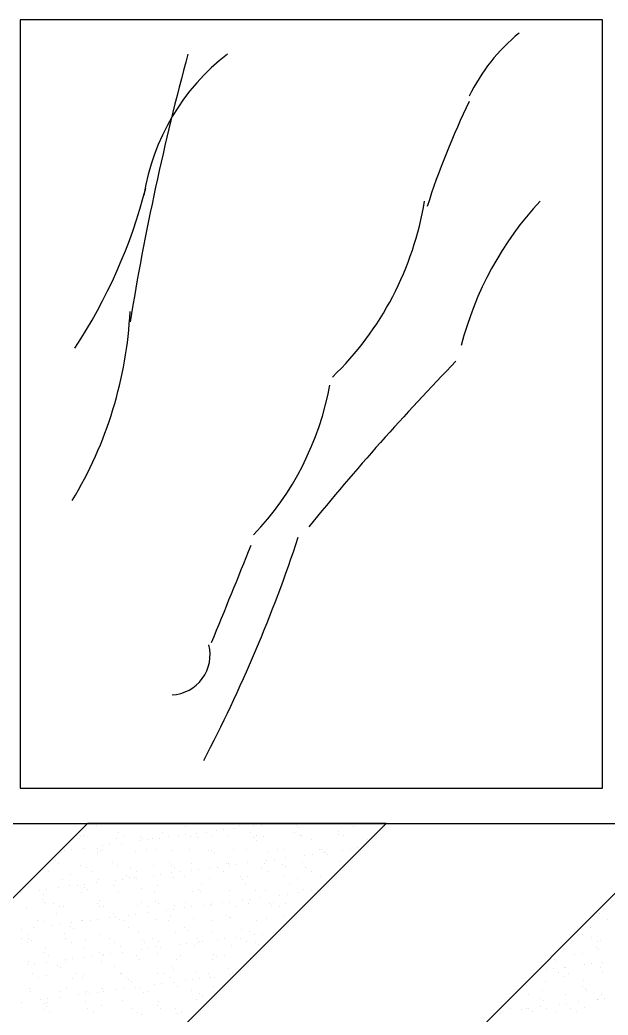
# Model space of a CAD drawing. Extents: x -42728 to 99010, y -18674 to 47645.
# Drawn here: x -35942 to -35107, y -12019 to -10606 of the extents above; entities that cross this region are included whole.
import ezdxf

# ---------------------------------------------------------------- set-up
doc = ezdxf.new("R2010")
doc.units = 0
doc.header["$LTSCALE"] = 100
doc.header["$MEASUREMENT"] = 0
doc.layers.get('0').update_dxf_attribs({"linetype": 'CONTINUOUS'})
doc.layers.add('家具', color=223, linetype='CONTINUOUS')

# ---------------------------------------------------------------- blocks, each defined once
blk = doc.blocks.new('A$C78C3025F')
at = {"layer": '家具', "color": 3, "linetype": 'ByBlock'}
for p, q in [((1192.2, 2770.5), (1192.2, 1680.2)), ((2019.2, 2770.5), (1192.2, 2770.5)), ((2019.2, 1680.2), (2019.2, 2770.5)), ((1456.7, 950.8), (2768.2, 2262.3)), ((1192.2, 1680.2), (2019.2, 1680.2)), ((1287.6, 1630.2), (608.2, 950.8)), ((1032.5, 950.8), (1711.8, 1630.2)), ((1142.2, 1630.2), (2069.2, 1630.2)), ((1711.8, 1630.2), (1287.6, 1630.2)), ((1301, 1627.2), (1301, 1627.2)), ((1355, 1629.1), (1355, 1629.1)), ((1407.4, 1629.8), (1407.4, 1629.8)), ((1422.8, 1629.5), (1422.8, 1629.5)), ((1426.5, 1626.1), (1426.5, 1626.1)), ((1458.5, 1629.5), (1458.5, 1629.5)), ((1504, 1627.7), (1504, 1627.7)), ((1524.1, 1626.9), (1524.1, 1626.9)), ((1534.5, 1628.3), (1534.5, 1628.3)), ((1584.1, 1627), (1584.1, 1627)), ((1665.3, 1625.3), (1665.3, 1625.3)), ((1278.3, 1611.9), (1278.3, 1611.9)), ((1282.7, 1612.6), (1282.7, 1612.6)), ((1332.2, 1617.4), (1332.2, 1617.4)), ((1340.6, 1612), (1340.6, 1612)), ((1362.7, 1611.9), (1362.7, 1611.9)), ((1394.4, 1617.5), (1394.4, 1617.5)), ((1402.9, 1612.1), (1402.9, 1612.1)), ((1416.4, 1612.7), (1416.4, 1612.7)), ((1426.9, 1614.1), (1426.9, 1614.1)), ((1434.4, 1611), (1434.4, 1611)), ((1443.1, 1616.3), (1443.1, 1616.3)), ((1456.7, 1617.6), (1456.7, 1617.6)), ((1465.2, 1612.2), (1465.2, 1612.2)), ((1470.3, 1619.8), (1470.3, 1619.8)), ((1480.7, 1621.2), (1480.7, 1621.2)), ((1486.8, 1611.7), (1486.8, 1611.7)), ((1497, 1623.3), (1497, 1623.3)), ((1519, 1617.7), (1519, 1617.7)), ((1527.4, 1612.4), (1527.4, 1612.4)), ((1537.9, 1611.4), (1537.9, 1611.4)), ((1581.3, 1617.8), (1581.3, 1617.8)), ((1587.8, 1623.7), (1587.8, 1623.7)), ((1589.7, 1612.5), (1589.7, 1612.5)), ((1592, 1613.4), (1592, 1613.4)), ((1643.6, 1618), (1643.6, 1618)), ((1644.3, 1614.1), (1644.3, 1614.1)), ((1652, 1612.6), (1652, 1612.6)), ((1695.5, 1613.8), (1695.5, 1613.8)), ((1276.9, 1608.7), (1276.9, 1608.7)), ((1308.8, 1598.6), (1308.8, 1598.6)), ((1319.2, 1599.9), (1319.2, 1599.9)), ((1329.2, 1609.3), (1329.2, 1609.3)), ((1335.4, 1602.1), (1335.4, 1602.1)), ((1362.6, 1605.7), (1362.6, 1605.7)), ((1366.4, 1608.6), (1366.4, 1608.6)), ((1373, 1607), (1373, 1607)), ((1380.4, 1609.1), (1380.4, 1609.1)), ((1389.3, 1609.2), (1389.3, 1609.2)), ((1443.9, 1610.2), (1443.9, 1610.2)), ((1524, 1609.5), (1524, 1609.5)), ((1527.6, 1606.1), (1527.6, 1606.1)), ((1605.2, 1607.7), (1605.2, 1607.7)), ((1685.2, 1607), (1685.2, 1607)), ((1251.1, 1588.9), (1251.1, 1588.9)), ((1254.9, 1591.5), (1254.9, 1591.5)), ((1265.4, 1592.9), (1265.4, 1592.9)), ((1281.6, 1595), (1281.6, 1595)), ((1302.3, 1588.6), (1302.3, 1588.6)), ((1302.6, 1594.4), (1302.6, 1594.4)), ((1306.3, 1591), (1306.3, 1591)), ((1308.7, 1592.6), (1308.7, 1592.6)), ((1356.3, 1590.6), (1356.3, 1590.6)), ((1371, 1592.7), (1371, 1592.7)), ((1383.8, 1592.6), (1383.8, 1592.6)), ((1408.6, 1591.2), (1408.6, 1591.2)), ((1433.2, 1592.8), (1433.2, 1592.8)), ((1459.8, 1591), (1459.8, 1591)), ((1463.8, 1591.9), (1463.8, 1591.9)), ((1467.5, 1588.6), (1467.5, 1588.6)), ((1495.5, 1592.9), (1495.5, 1592.9)), ((1513.8, 1592.9), (1513.8, 1592.9)), ((1545, 1590.2), (1545, 1590.2)), ((1557.8, 1593), (1557.8, 1593)), ((1566.2, 1593.6), (1566.2, 1593.6)), ((1596.4, 1584.7), (1596.4, 1584.7)), ((1606.8, 1586), (1606.8, 1586)), ((1617.3, 1593.4), (1617.3, 1593.4)), ((1620.1, 1593.1), (1620.1, 1593.1)), ((1623.1, 1588.2), (1623.1, 1588.2)), ((1625.1, 1589.5), (1625.1, 1589.5)), ((1628.8, 1586.1), (1628.8, 1586.1)), ((1650.2, 1591.7), (1650.2, 1591.7)), ((1660.6, 1593.1), (1660.6, 1593.1)), ((1671.3, 1595.3), (1671.3, 1595.3)), ((1676.9, 1595.3), (1676.9, 1595.3)), ((1242.5, 1576.8), (1242.5, 1576.8)), ((1246.2, 1573.5), (1246.2, 1573.5)), ((1278.1, 1570.1), (1278.1, 1570.1)), ((1323.7, 1575.1), (1323.7, 1575.1)), ((1330.5, 1570.8), (1330.5, 1570.8)), ((1381.7, 1570.5), (1381.7, 1570.5)), ((1403.7, 1574.4), (1403.7, 1574.4)), ((1407.4, 1571), (1407.4, 1571)), ((1435.7, 1572.5), (1435.7, 1572.5)), ((1484.9, 1572.6), (1484.9, 1572.6)), ((1488, 1573.2), (1488, 1573.2)), ((1488.7, 1570.5), (1488.7, 1570.5)), ((1499.1, 1571.9), (1499.1, 1571.9)), ((1515.4, 1574), (1515.4, 1574)), ((1539.2, 1572.9), (1539.2, 1572.9)), ((1542.6, 1577.6), (1542.6, 1577.6)), ((1553, 1578.9), (1553, 1578.9)), ((1564.9, 1571.9), (1564.9, 1571.9)), ((1568.6, 1568.6), (1568.6, 1568.6)), ((1569.2, 1581.1), (1569.2, 1581.1)), ((1593.2, 1574.9), (1593.2, 1574.9)), ((1645.6, 1575.5), (1645.6, 1575.5)), ((1646.2, 1570.2), (1646.2, 1570.2)), ((1232.2, 1561.7), (1232.2, 1561.7)), ((1263.6, 1557.5), (1263.6, 1557.5)), ((1286, 1567.2), (1286, 1567.2)), ((1294.5, 1561.8), (1294.5, 1561.8)), ((1343.6, 1556.8), (1343.6, 1556.8)), ((1348.3, 1567.3), (1348.3, 1567.3)), ((1356.8, 1561.9), (1356.8, 1561.9)), ((1381.1, 1556.3), (1381.1, 1556.3)), ((1391.5, 1557.7), (1391.5, 1557.7)), ((1407.7, 1559.8), (1407.7, 1559.8)), ((1410.6, 1567.4), (1410.6, 1567.4)), ((1419, 1562.1), (1419, 1562.1)), ((1424.8, 1555.1), (1424.8, 1555.1)), ((1434.9, 1563.4), (1434.9, 1563.4)), ((1445.3, 1564.8), (1445.3, 1564.8)), ((1461.6, 1566.9), (1461.6, 1566.9)), ((1472.9, 1567.5), (1472.9, 1567.5)), ((1481.3, 1562.2), (1481.3, 1562.2)), ((1504.8, 1554.4), (1504.8, 1554.4)), ((1515.1, 1554.4), (1515.1, 1554.4)), ((1535.2, 1567.7), (1535.2, 1567.7)), ((1543.6, 1562.3), (1543.6, 1562.3)), ((1567.4, 1555.1), (1567.4, 1555.1)), ((1597.4, 1567.8), (1597.4, 1567.8)), ((1605.9, 1562.4), (1605.9, 1562.4)), ((1618.6, 1554.8), (1618.6, 1554.8)), ((1200.3, 1542.3), (1200.3, 1542.3)), ((1203.4, 1540), (1203.4, 1540)), ((1252.4, 1550.3), (1252.4, 1550.3)), ((1262.5, 1542.4), (1262.5, 1542.4)), ((1273.4, 1542.1), (1273.4, 1542.1)), ((1283.8, 1543.5), (1283.8, 1543.5)), ((1300.1, 1545.6), (1300.1, 1545.6)), ((1303.5, 1550.1), (1303.5, 1550.1)), ((1324.8, 1542.5), (1324.8, 1542.5)), ((1327.2, 1549.2), (1327.2, 1549.2)), ((1337.6, 1550.6), (1337.6, 1550.6)), ((1347.3, 1553.5), (1347.3, 1553.5)), ((1353.9, 1552.7), (1353.9, 1552.7)), ((1357.5, 1552), (1357.5, 1552)), ((1387.1, 1542.6), (1387.1, 1542.6)), ((1409.9, 1552.7), (1409.9, 1552.7)), ((1449.4, 1542.7), (1449.4, 1542.7)), ((1461.1, 1552.5), (1461.1, 1552.5)), ((1508.5, 1551), (1508.5, 1551)), ((1511.7, 1542.8), (1511.7, 1542.8)), ((1574, 1542.9), (1574, 1542.9)), ((1586, 1552.6), (1586, 1552.6)), ((1192.4, 1531.5), (1192.4, 1531.5)), ((1219.5, 1535), (1219.5, 1535)), ((1225.4, 1529.6), (1225.4, 1529.6)), ((1230, 1536.4), (1230, 1536.4)), ((1246.2, 1538.6), (1246.2, 1538.6)), ((1279.4, 1531.6), (1279.4, 1531.6)), ((1283.5, 1539.3), (1283.5, 1539.3)), ((1287.2, 1535.9), (1287.2, 1535.9)), ((1331.8, 1532.2), (1331.8, 1532.2)), ((1364.7, 1537.5), (1364.7, 1537.5)), ((1382.9, 1532), (1382.9, 1532)), ((1436.9, 1533.9), (1436.9, 1533.9)), ((1444.7, 1536.8), (1444.7, 1536.8)), ((1448.4, 1533.4), (1448.4, 1533.4)), ((1489.3, 1534.6), (1489.3, 1534.6)), ((1525.9, 1535.1), (1525.9, 1535.1)), ((1540.5, 1534.4), (1540.5, 1534.4)), ((1561, 1528.2), (1561, 1528.2)), ((1571.4, 1529.6), (1571.4, 1529.6)), ((1587.7, 1531.7), (1587.7, 1531.7)), ((1594.5, 1536.3), (1594.5, 1536.3)), ((1605.9, 1534.4), (1605.9, 1534.4)), ((1609.6, 1531), (1609.6, 1531)), ((1614.8, 1535.3), (1614.8, 1535.3)), ((1223.3, 1521.7), (1223.3, 1521.7)), ((1227, 1518.3), (1227, 1518.3)), ((1239.9, 1517), (1239.9, 1517)), ((1248.3, 1511.6), (1248.3, 1511.6)), ((1253.6, 1511.8), (1253.6, 1511.8)), ((1302.2, 1517.1), (1302.2, 1517.1)), ((1304.6, 1520), (1304.6, 1520)), ((1304.8, 1511.6), (1304.8, 1511.6)), ((1310.6, 1511.7), (1310.6, 1511.7)), ((1358.8, 1513.5), (1358.8, 1513.5)), ((1364.5, 1517.2), (1364.5, 1517.2)), ((1372.9, 1511.9), (1372.9, 1511.9)), ((1384.6, 1519.3), (1384.6, 1519.3)), ((1388.3, 1515.9), (1388.3, 1515.9)), ((1411.2, 1514.2), (1411.2, 1514.2)), ((1426.8, 1517.3), (1426.8, 1517.3)), ((1435.2, 1512), (1435.2, 1512)), ((1453.3, 1514), (1453.3, 1514)), ((1462.3, 1513.9), (1462.3, 1513.9)), ((1463.7, 1515.4), (1463.7, 1515.4)), ((1465.8, 1517.5), (1465.8, 1517.5)), ((1480, 1517.5), (1480, 1517.5)), ((1489, 1517.5), (1489, 1517.5)), ((1497.5, 1512.1), (1497.5, 1512.1)), ((1507.2, 1521.1), (1507.2, 1521.1)), ((1516.3, 1515.9), (1516.3, 1515.9)), ((1517.6, 1522.5), (1517.6, 1522.5)), ((1533.8, 1524.6), (1533.8, 1524.6)), ((1545.8, 1516.8), (1545.8, 1516.8)), ((1549.5, 1513.4), (1549.5, 1513.4)), ((1551.3, 1517.6), (1551.3, 1517.6)), ((1559.8, 1512.2), (1559.8, 1512.2)), ((1568.7, 1516.5), (1568.7, 1516.5)), ((1201.3, 1511.1), (1201.3, 1511.1)), ((1244.4, 1502.4), (1244.4, 1502.4)), ((1324.5, 1501.7), (1324.5, 1501.7)), ((1328.1, 1498.3), (1328.1, 1498.3)), ((1345.7, 1499.9), (1345.7, 1499.9)), ((1356.1, 1501.2), (1356.1, 1501.2)), ((1372.3, 1503.4), (1372.3, 1503.4)), ((1399.5, 1507), (1399.5, 1507)), ((1405.7, 1499.9), (1405.7, 1499.9)), ((1409.9, 1508.3), (1409.9, 1508.3)), ((1426.2, 1510.5), (1426.2, 1510.5)), ((1485.7, 1499.3), (1485.7, 1499.3)), ((1566.9, 1497.5), (1566.9, 1497.5)), ((2014.3, 1502.9), (2014.3, 1502.9)), ((1216.4, 1492.2), (1216.4, 1492.2)), ((1226.6, 1491.1), (1226.6, 1491.1)), ((1238, 1485.7), (1238, 1485.7)), ((1248.4, 1487.1), (1248.4, 1487.1)), ((1264.3, 1484.2), (1264.3, 1484.2)), ((1264.7, 1489.2), (1264.7, 1489.2)), ((1278.7, 1492.3), (1278.7, 1492.3)), ((1280.7, 1493), (1280.7, 1493)), ((1291.8, 1492.8), (1291.8, 1492.8)), ((1302.2, 1494.1), (1302.2, 1494.1)), ((1318.5, 1496.3), (1318.5, 1496.3)), ((1333, 1493.7), (1333, 1493.7)), ((1341, 1492.4), (1341, 1492.4)), ((1384.2, 1493.5), (1384.2, 1493.5)), ((1403.3, 1492.5), (1403.3, 1492.5)), ((1438.2, 1495.4), (1438.2, 1495.4)), ((1465.5, 1492.6), (1465.5, 1492.6)), ((1489.4, 1495.9), (1489.4, 1495.9)), ((1490.6, 1496.1), (1490.6, 1496.1)), ((1527.8, 1492.7), (1527.8, 1492.7)), ((1541.7, 1495.8), (1541.7, 1495.8)), ((2026.1, 1493.6), (2026.1, 1493.6)), ((1194.6, 1480), (1194.6, 1480)), ((1202.5, 1472.6), (1202.5, 1472.6)), ((1210.8, 1482.1), (1210.8, 1482.1)), ((1254.9, 1473.3), (1254.9, 1473.3)), ((1268, 1480.8), (1268, 1480.8)), ((1306, 1473), (1306, 1473)), ((1345.5, 1482.4), (1345.5, 1482.4)), ((1360.1, 1475), (1360.1, 1475)), ((1412.4, 1475.6), (1412.4, 1475.6)), ((1425.6, 1481.7), (1425.6, 1481.7)), ((1429.3, 1478.3), (1429.3, 1478.3)), ((1463.6, 1475.4), (1463.6, 1475.4)), ((1506.8, 1479.9), (1506.8, 1479.9)), ((1517.6, 1477.3), (1517.6, 1477.3)), ((1525.6, 1471.8), (1525.6, 1471.8)), ((1536, 1473.1), (1536, 1473.1)), ((1552.3, 1475.3), (1552.3, 1475.3)), ((1990.5, 1472.6), (1990.5, 1472.6)), ((2001.4, 1482.6), (2001.4, 1482.6)), ((1193.8, 1466.8), (1193.8, 1466.8)), ((1202.2, 1461.4), (1202.2, 1461.4)), ((1204.2, 1466.6), (1204.2, 1466.6)), ((1207.9, 1463.2), (1207.9, 1463.2)), ((1256.1, 1466.9), (1256.1, 1466.9)), ((1264.5, 1461.5), (1264.5, 1461.5)), ((1285.4, 1464.8), (1285.4, 1464.8)), ((1318.3, 1467), (1318.3, 1467)), ((1326.8, 1461.7), (1326.8, 1461.7)), ((1334.3, 1455.2), (1334.3, 1455.2)), ((1365.5, 1464.2), (1365.5, 1464.2)), ((1369.1, 1460.8), (1369.1, 1460.8)), ((1380.6, 1467.1), (1380.6, 1467.1)), ((1385.4, 1454.9), (1385.4, 1454.9)), ((1389.1, 1461.8), (1389.1, 1461.8)), ((1417.9, 1457.6), (1417.9, 1457.6)), ((1428.3, 1459), (1428.3, 1459)), ((1439.5, 1456.9), (1439.5, 1456.9)), ((1442.9, 1467.3), (1442.9, 1467.3)), ((1444.6, 1461.1), (1444.6, 1461.1)), ((1446.7, 1462.4), (1446.7, 1462.4)), ((1451.3, 1461.9), (1451.3, 1461.9)), ((1471.8, 1464.7), (1471.8, 1464.7)), ((1482.2, 1466.1), (1482.2, 1466.1)), ((1491.8, 1457.5), (1491.8, 1457.5)), ((1498.4, 1468.2), (1498.4, 1468.2)), ((1505.2, 1467.4), (1505.2, 1467.4)), ((1513.6, 1462), (1513.6, 1462)), ((1526.7, 1461.7), (1526.7, 1461.7)), ((1530.4, 1458.3), (1530.4, 1458.3)), ((2003.5, 1468.3), (2003.5, 1468.3)), ((2011.9, 1462.9), (2011.9, 1462.9)), ((2015.6, 1464.4), (2015.6, 1464.4)), ((1225.3, 1447.3), (1225.3, 1447.3)), ((1227.9, 1452.6), (1227.9, 1452.6)), ((1232.6, 1442.1), (1232.6, 1442.1)), ((1281.9, 1454.5), (1281.9, 1454.5)), ((1294.9, 1442.2), (1294.9, 1442.2)), ((1305.3, 1446.6), (1305.3, 1446.6)), ((1309, 1443.2), (1309, 1443.2)), ((1310.3, 1443.4), (1310.3, 1443.4)), ((1320.7, 1444.8), (1320.7, 1444.8)), ((1336.9, 1446.9), (1336.9, 1446.9)), ((1357.1, 1442.3), (1357.1, 1442.3)), ((1364.1, 1450.5), (1364.1, 1450.5)), ((1374.5, 1451.9), (1374.5, 1451.9)), ((1386.5, 1444.8), (1386.5, 1444.8)), ((1390.8, 1454), (1390.8, 1454)), ((1419.4, 1442.4), (1419.4, 1442.4)), ((1466.6, 1444.1), (1466.6, 1444.1)), ((1470.3, 1440.8), (1470.3, 1440.8)), ((1481.7, 1442.5), (1481.7, 1442.5)), ((1980, 1443.5), (1980, 1443.5)), ((1991.4, 1445.9), (1991.4, 1445.9)), ((2010.4, 1454.3), (2010.4, 1454.3)), ((2014.1, 1451), (2014.1, 1451)), ((1202.6, 1429.2), (1202.6, 1429.2)), ((1203.8, 1434.1), (1203.8, 1434.1)), ((1213, 1430.6), (1213, 1430.6)), ((1229.3, 1432.8), (1229.3, 1432.8)), ((1245.2, 1429), (1245.2, 1429)), ((1256.1, 1434.7), (1256.1, 1434.7)), ((1256.4, 1436.3), (1256.4, 1436.3)), ((1266.8, 1437.7), (1266.8, 1437.7)), ((1283.1, 1439.8), (1283.1, 1439.8)), ((1307.3, 1434.5), (1307.3, 1434.5)), ((1326.4, 1427.3), (1326.4, 1427.3)), ((1361.3, 1436.4), (1361.3, 1436.4)), ((1413.7, 1437.1), (1413.7, 1437.1)), ((1464.8, 1436.8), (1464.8, 1436.8)), ((1518.9, 1438.8), (1518.9, 1438.8)), ((1950.3, 1436.8), (1950.3, 1436.8)), ((1954, 1433.4), (1954, 1433.4)), ((1993.2, 1429.8), (1993.2, 1429.8)), ((2003.6, 1431.1), (2003.6, 1431.1)), ((2019.8, 1433.3), (2019.8, 1433.3)), ((1209.9, 1416.7), (1209.9, 1416.7)), ((1229.2, 1414), (1229.2, 1414)), ((1248.9, 1425.7), (1248.9, 1425.7)), ((1272.2, 1416.8), (1272.2, 1416.8)), ((1283.2, 1416), (1283.2, 1416)), ((1334.5, 1417), (1334.5, 1417)), ((1335.5, 1416.6), (1335.5, 1416.6)), ((1386.7, 1416.4), (1386.7, 1416.4)), ((1396.8, 1417.1), (1396.8, 1417.1)), ((1406.4, 1426.6), (1406.4, 1426.6)), ((1410.1, 1423.2), (1410.1, 1423.2)), ((1440.7, 1418.3), (1440.7, 1418.3)), ((1459.1, 1417.2), (1459.1, 1417.2)), ((1487.7, 1424.8), (1487.7, 1424.8)), ((1490.2, 1415.3), (1490.2, 1415.3)), ((1493.1, 1419), (1493.1, 1419)), ((1939.3, 1422.7), (1939.3, 1422.7)), ((1949.7, 1424), (1949.7, 1424)), ((1957.3, 1418.1), (1957.3, 1418.1)), ((1965.7, 1426.1), (1965.7, 1426.1)), ((1965.8, 1412.7), (1965.8, 1412.7)), ((1966, 1426.2), (1966, 1426.2)), ((1971.4, 1417.5), (1971.4, 1417.5)), ((2016.8, 1425.9), (2016.8, 1425.9)), ((2019.6, 1418.2), (2019.6, 1418.2)), ((1218.4, 1411.4), (1218.4, 1411.4)), ((1266.3, 1409.7), (1266.3, 1409.7)), ((1280.6, 1411.5), (1280.6, 1411.5)), ((1342.9, 1411.6), (1342.9, 1411.6)), ((1346.3, 1409), (1346.3, 1409)), ((1350, 1405.7), (1350, 1405.7)), ((1382.5, 1401.2), (1382.5, 1401.2)), ((1392.9, 1402.5), (1392.9, 1402.5)), ((1405.2, 1411.7), (1405.2, 1411.7)), ((1409.2, 1404.7), (1409.2, 1404.7)), ((1414.9, 1398.6), (1414.9, 1398.6)), ((1427.5, 1407.3), (1427.5, 1407.3)), ((1436.4, 1408.2), (1436.4, 1408.2)), ((1446.8, 1409.6), (1446.8, 1409.6)), ((1463, 1411.8), (1463, 1411.8)), ((1467.5, 1411.8), (1467.5, 1411.8)), ((1911.2, 1399.9), (1911.2, 1399.9)), ((1938.7, 1405.4), (1938.7, 1405.4)), ((1991.3, 1399.2), (1991.3, 1399.2)), ((1992.7, 1407.4), (1992.7, 1407.4)), ((1205.1, 1395.5), (1205.1, 1395.5)), ((1206.2, 1392.2), (1206.2, 1392.2)), ((1248.7, 1392), (1248.7, 1392)), ((1257.4, 1396.2), (1257.4, 1396.2)), ((1274.9, 1387), (1274.9, 1387)), ((1285.3, 1388.3), (1285.3, 1388.3)), ((1286.2, 1391.5), (1286.2, 1391.5)), ((1289.9, 1388.1), (1289.9, 1388.1)), ((1301.5, 1390.5), (1301.5, 1390.5)), ((1308.6, 1395.9), (1308.6, 1395.9)), ((1311, 1392.1), (1311, 1392.1)), ((1328.7, 1394.1), (1328.7, 1394.1)), ((1339.1, 1395.4), (1339.1, 1395.4)), ((1355.4, 1397.6), (1355.4, 1397.6)), ((1362.6, 1397.9), (1362.6, 1397.9)), ((1367.4, 1389.7), (1367.4, 1389.7)), ((1373.3, 1392.2), (1373.3, 1392.2)), ((1435.6, 1392.4), (1435.6, 1392.4)), ((1447.4, 1389), (1447.4, 1389)), ((1451.1, 1385.6), (1451.1, 1385.6)), ((1466.1, 1398.3), (1466.1, 1398.3)), ((1914.6, 1386.9), (1914.6, 1386.9)), ((1933.8, 1393.3), (1933.8, 1393.3)), ((1966.9, 1387.6), (1966.9, 1387.6)), ((1995, 1395.8), (1995, 1395.8)), ((1996.1, 1393.4), (1996.1, 1393.4)), ((2018.1, 1387.3), (2018.1, 1387.3)), ((1193.9, 1376.3), (1193.9, 1376.3)), ((1221, 1379.9), (1221, 1379.9)), ((1226.1, 1373.9), (1226.1, 1373.9)), ((1229.8, 1370.6), (1229.8, 1370.6)), ((1230.4, 1375.5), (1230.4, 1375.5)), ((1231.4, 1381.3), (1231.4, 1381.3)), ((1247.7, 1383.4), (1247.7, 1383.4)), ((1284.4, 1377.4), (1284.4, 1377.4)), ((1307.3, 1372.2), (1307.3, 1372.2)), ((1336.8, 1378.1), (1336.8, 1378.1)), ((1387.3, 1371.5), (1387.3, 1371.5)), ((1388, 1377.9), (1388, 1377.9)), ((1442, 1379.8), (1442, 1379.8)), ((1931.1, 1381.7), (1931.1, 1381.7)), ((1934.8, 1378.3), (1934.8, 1378.3)), ((1957.8, 1373.3), (1957.8, 1373.3)), ((1968.2, 1374.7), (1968.2, 1374.7)), ((1984.4, 1376.8), (1984.4, 1376.8)), ((2011.6, 1380.4), (2011.6, 1380.4)), ((2012.4, 1379.9), (2012.4, 1379.9)), ((2022, 1381.8), (2022, 1381.8)), ((1226.1, 1366.6), (1226.1, 1366.6)), ((1234.5, 1361.3), (1234.5, 1361.3)), ((1288.4, 1366.8), (1288.4, 1366.8)), ((1296.8, 1361.4), (1296.8, 1361.4)), ((1350.6, 1366.9), (1350.6, 1366.9)), ((1359.1, 1361.5), (1359.1, 1361.5)), ((1363.8, 1359.4), (1363.8, 1359.4)), ((1391, 1368.1), (1391, 1368.1)), ((1412.9, 1367), (1412.9, 1367)), ((1416.2, 1360), (1416.2, 1360)), ((1421.4, 1361.6), (1421.4, 1361.6)), ((1871, 1364.1), (1871, 1364.1)), ((1874.7, 1360.7), (1874.7, 1360.7)), ((1876.8, 1362.7), (1876.8, 1362.7)), ((1888.8, 1367.1), (1888.8, 1367.1)), ((1903.9, 1366.2), (1903.9, 1366.2)), ((1911.2, 1367.9), (1911.2, 1367.9)), ((1914.3, 1367.6), (1914.3, 1367.6)), ((1919.6, 1362.5), (1919.6, 1362.5)), ((1930.6, 1369.7), (1930.6, 1369.7)), ((1940, 1366.9), (1940, 1366.9)), ((1952.2, 1362.3), (1952.2, 1362.3)), ((1973.5, 1368), (1973.5, 1368)), ((1981.9, 1362.6), (1981.9, 1362.6)), ((1994, 1368.8), (1994, 1368.8))]:
    blk.add_line(p, q, dxfattribs=at)
for centre, radius, start, end in [((2070.9, 2544.1), 268.6, 129.3287, 153.8653), ((5117.1, 1726.9), 3818.7, 164.894, 170.7331), ((1679.4, 2472.8), 315.3, 127.7547, 171.044), ((2870.7, 2151.5), 1156.2, 154.1904, 162.1565), ((629.6, 2724.3), 765.6, 326.7493, 345.4461), ((1325.8, 2584.6), 446.2, 313.9772, 350.7989), ((2274.7, 2192.2), 470.7, 136.9895, 165.7282), ((774.3, 2385.6), 574.7, 328.8545, 357.1231), ((4362.1, -195), 3558.5, 135.7983, 140.8621), ((1222.4, 2327.1), 416.3, 316.3622, 349.6475), ((-440.5, 2709.1), 2136.4, 332.3996, 341.6399), ((-9326.1, 6347.2), 11675.6, 337.54155, 338.27206), ((1404.7, 1869.6), 57.2, 273.2797, 13.8822)]:
    blk.add_arc(centre, radius, start, end, dxfattribs=at)

msp = doc.modelspace()

# ---------------------------------------------------------------- block references
msp.add_blockref('A$C78C3025F', (-37133.59645, -13376.77061))

doc.saveas('drawing.dxf')
